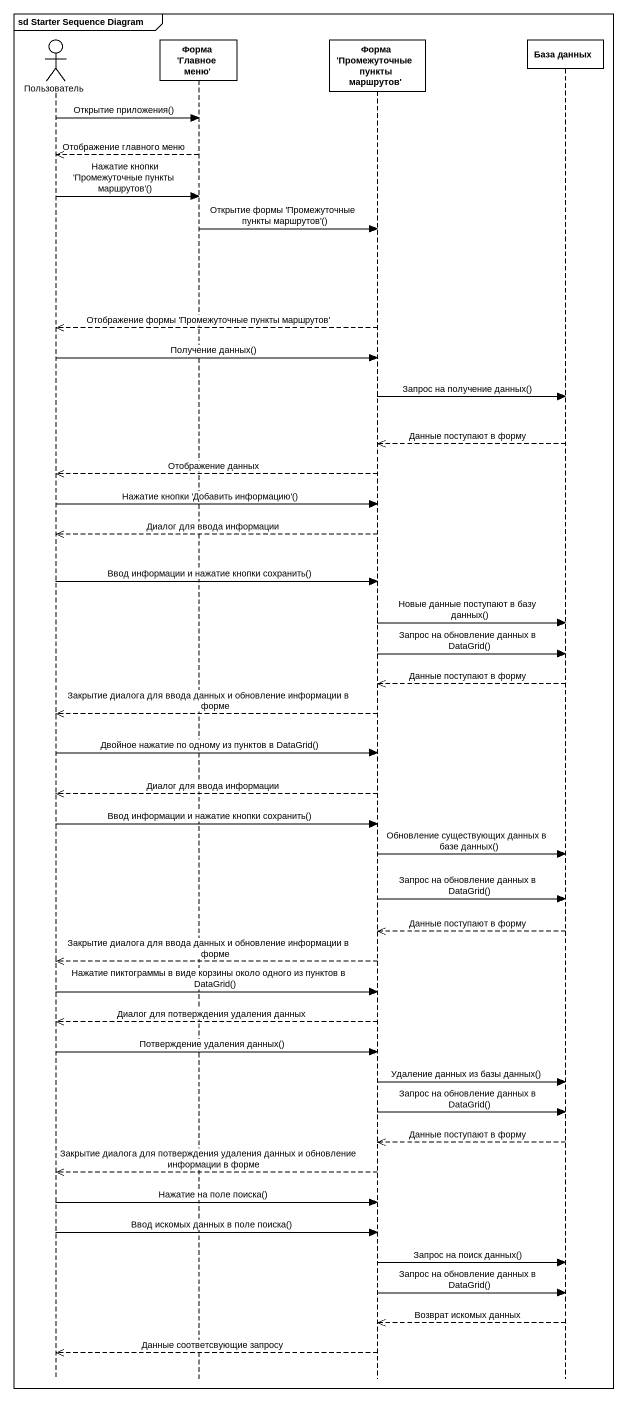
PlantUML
@startuml
mainframe sd Starter Sequence Diagram
hide footbox
actor Пользователь
participant "Форма 'Главное меню'" as Форма_Главное_меню
participant "Форма 'Промежуточные пункты маршрутов'" as Форма_Промежуточные_пункты
participant "База данных" as База_данных

Пользователь -> Форма_Главное_меню : Открытие приложения()
Форма_Главное_меню -->> Пользователь : Отображение главного меню
Пользователь -> Форма_Главное_меню : Нажатие кнопки 'Промежуточные пункты маршрутов'()
Форма_Главное_меню -> Форма_Промежуточные_пункты : Открытие формы 'Промежуточные пункты маршрутов'()
Форма_Промежуточные_пункты -->> Пользователь : Отображение формы 'Промежуточные пункты маршрутов'
Пользователь -> Форма_Промежуточные_пункты : Получение данных()
Форма_Промежуточные_пункты -> База_данных : Запрос на получение данных()
База_данных -->> Форма_Промежуточные_пункты : Данные поступают в форму
Форма_Промежуточные_пункты -->> Пользователь : Отображение данных
Пользователь -> Форма_Промежуточные_пункты : Нажатие кнопки 'Добавить информацию'()
Форма_Промежуточные_пункты -->> Пользователь : Диалог для ввода информации
Пользователь -> Форма_Промежуточные_пункты : Ввод информации и нажатие кнопки сохранить()
Форма_Промежуточные_пункты -> База_данных : Новые данные поступают в базу данных()
Форма_Промежуточные_пункты -> База_данных : Запрос на обновление данных в DataGrid()
База_данных -->> Форма_Промежуточные_пункты : Данные поступают в форму
Форма_Промежуточные_пункты -->> Пользователь : Закрытие диалога для ввода данных и обновление информации в форме
Пользователь -> Форма_Промежуточные_пункты : Двойное нажатие по одному из пунктов в DataGrid()
Форма_Промежуточные_пункты -->> Пользователь : Диалог для ввода информации
Пользователь -> Форма_Промежуточные_пункты : Ввод информации и нажатие кнопки сохранить()
Форма_Промежуточные_пункты -> База_данных : Обновление существующих данных в базе данных()
Форма_Промежуточные_пункты -> База_данных : Запрос на обновление данных в DataGrid()
База_данных -->> Форма_Промежуточные_пункты : Данные поступают в форму
Форма_Промежуточные_пункты -->> Пользователь : Закрытие диалога для ввода данных и обновление информации в форме
Пользователь -> Форма_Промежуточные_пункты : Нажатие пиктограммы в виде корзины около одного из пунктов в DataGrid()
Форма_Промежуточные_пункты -->> Пользователь : Диалог для потверждения удаления данных
Пользователь -> Форма_Промежуточные_пункты : Потверждение удаления данных()
Форма_Промежуточные_пункты -> База_данных : Удаление данных из базы данных()
Форма_Промежуточные_пункты -> База_данных : Запрос на обновление данных в DataGrid()
База_данных -->> Форма_Промежуточные_пункты : Данные поступают в форму
Форма_Промежуточные_пункты -->> Пользователь : Закрытие диалога для потверждения удаления данных и обновление информации в форме
Пользователь -> Форма_Промежуточные_пункты : Нажатие на поле поиска()
Пользователь -> Форма_Промежуточные_пункты : Ввод искомых данных в поле поиска()
Форма_Промежуточные_пункты -> База_данных : Запрос на поиск данных()
Форма_Промежуточные_пункты -> База_данных : Запрос на обновление данных в DataGrid()
База_данных -->> Форма_Промежуточные_пункты : Возврат искомых данных
Форма_Промежуточные_пункты -->> Пользователь : Данные соответсвующие запросу
@enduml
